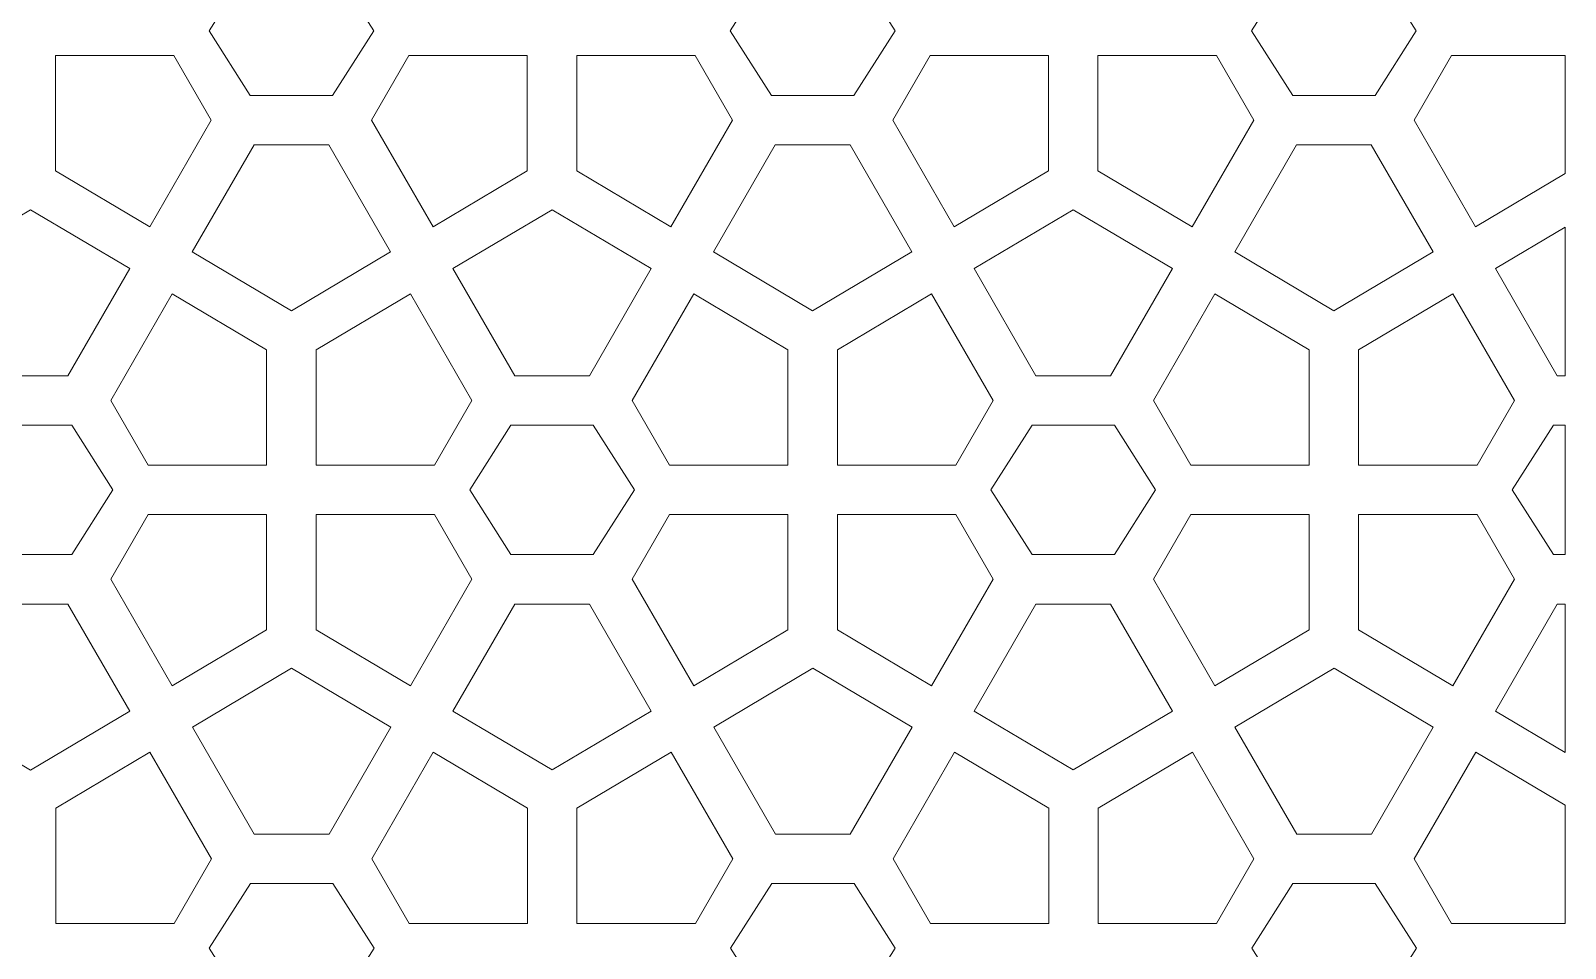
# Model space of a CAD drawing. Header units: centimetres. Extents: x -86 to 86, y -100 to 100.
# Drawn here: x 39.71 to 86.29, y -47.14 to -19.3 of the extents above; entities that cross this region are included whole.
import ezdxf

# ---------------------------------------------------------------- set-up
doc = ezdxf.new("R2010")
doc.units = ezdxf.units.CM
doc.header["$MEASUREMENT"] = 0
doc.layers.add('layer 1', color=7, linetype='Continuous')

msp = doc.modelspace()

# ---------------------------------------------------------------- linework, layer by layer
at = {"layer": 'layer 1', "color": 177, "lineweight": 9}
for points, knots in [([(45.12367, -19.30059), (45.12367, -19.30059), (46.37367, -17.3365), (46.37367, -17.3365), (46.37367, -17.3365), (46.37367, -17.3365), (48.87365, -17.3365), (48.87365, -17.3365), (48.87365, -17.3365), (48.87365, -17.3365), (50.12367, -19.30059), (50.12367, -19.30059), (50.12367, -19.30059), (50.12367, -19.30059), (48.87366, -21.2647), (48.87366, -21.2647), (48.87366, -21.2647), (48.87366, -21.2647), (46.37365, -21.2647), (46.37365, -21.2647), (46.37365, -21.2647), (46.37365, -21.2647), (45.12367, -19.30059), (45.12367, -19.30059)], [0, 0, 0, 0, 0.14285714, 0.14285714, 0.14285714, 0.14285714, 0.28571429, 0.28571429, 0.28571429, 0.28571429, 0.42857143, 0.42857143, 0.42857143, 0.42857143, 0.57142857, 0.57142857, 0.57142857, 0.57142857, 0.71428571, 0.71428571, 0.71428571, 0.71428571, 1, 1, 1, 1]), ([(60.94412, -19.30038), (60.94412, -19.30038), (62.19412, -17.33629), (62.19412, -17.33629), (62.19412, -17.33629), (62.19412, -17.33629), (64.6941, -17.33629), (64.6941, -17.33629), (64.6941, -17.33629), (64.6941, -17.33629), (65.94412, -19.30038), (65.94412, -19.30038), (65.94412, -19.30038), (65.94412, -19.30038), (64.69411, -21.26449), (64.69411, -21.26449), (64.69411, -21.26449), (64.69411, -21.26449), (62.1941, -21.26449), (62.1941, -21.26449), (62.1941, -21.26449), (62.1941, -21.26449), (60.94412, -19.30038), (60.94412, -19.30038)], [0, 0, 0, 0, 0.14285714, 0.14285714, 0.14285714, 0.14285714, 0.28571429, 0.28571429, 0.28571429, 0.28571429, 0.42857143, 0.42857143, 0.42857143, 0.42857143, 0.57142857, 0.57142857, 0.57142857, 0.57142857, 0.71428571, 0.71428571, 0.71428571, 0.71428571, 1, 1, 1, 1]), ([(76.76463, -19.30016), (76.76463, -19.30016), (78.01463, -17.33607), (78.01463, -17.33607), (78.01463, -17.33607), (78.01463, -17.33607), (80.51461, -17.33607), (80.51461, -17.33607), (80.51461, -17.33607), (80.51461, -17.33607), (81.76463, -19.30016), (81.76463, -19.30016), (81.76463, -19.30016), (81.76463, -19.30016), (80.51462, -21.26427), (80.51462, -21.26427), (80.51462, -21.26427), (80.51462, -21.26427), (78.01461, -21.26427), (78.01461, -21.26427), (78.01461, -21.26427), (78.01461, -21.26427), (76.76463, -19.30016), (76.76463, -19.30016)], [0, 0, 0, 0, 0.14285714, 0.14285714, 0.14285714, 0.14285714, 0.28571429, 0.28571429, 0.28571429, 0.28571429, 0.42857143, 0.42857143, 0.42857143, 0.42857143, 0.57142857, 0.57142857, 0.57142857, 0.57142857, 0.71428571, 0.71428571, 0.71428571, 0.71428571, 1, 1, 1, 1]), ([(43.32372, -25.24839), (43.32372, -25.24839), (40.4634, -23.55066), (40.4634, -23.55066), (40.4634, -23.55066), (40.4634, -23.55066), (40.4634, -20.05071), (40.4634, -20.05071), (40.4634, -20.05071), (40.4634, -20.05071), (44.05674, -20.05072), (44.05674, -20.05072), (44.05674, -20.05072), (44.05674, -20.05072), (45.19066, -22.01476), (45.19066, -22.01476), (45.19066, -22.01476), (45.19066, -22.01476), (43.32372, -25.24839), (43.32372, -25.24839)], [0, 0, 0, 0, 0.16666667, 0.16666667, 0.16666667, 0.16666667, 0.33333333, 0.33333333, 0.33333333, 0.33333333, 0.5, 0.5, 0.5, 0.5, 0.66666667, 0.66666667, 0.66666667, 0.66666667, 1, 1, 1, 1]), ([(51.92354, -25.24846), (51.92354, -25.24846), (54.78392, -23.55068), (54.78392, -23.55068), (54.78392, -23.55068), (54.78392, -23.55068), (54.78392, -20.05072), (54.78392, -20.05072), (54.78392, -20.05072), (54.78392, -20.05072), (51.19054, -20.05072), (51.19054, -20.05072), (51.19054, -20.05072), (51.19054, -20.05072), (50.05658, -22.01483), (50.05658, -22.01483), (50.05658, -22.01483), (50.05658, -22.01483), (51.92354, -25.24846), (51.92354, -25.24846)], [0, 0, 0, 0, 0.16666667, 0.16666667, 0.16666667, 0.16666667, 0.33333333, 0.33333333, 0.33333333, 0.33333333, 0.5, 0.5, 0.5, 0.5, 0.66666667, 0.66666667, 0.66666667, 0.66666667, 1, 1, 1, 1]), ([(59.14417, -25.24818), (59.14417, -25.24818), (56.28385, -23.55045), (56.28385, -23.55045), (56.28385, -23.55045), (56.28385, -23.55045), (56.28385, -20.0505), (56.28385, -20.0505), (56.28385, -20.0505), (56.28385, -20.0505), (59.87719, -20.05051), (59.87719, -20.05051), (59.87719, -20.05051), (59.87719, -20.05051), (61.01111, -22.01455), (61.01111, -22.01455), (61.01111, -22.01455), (61.01111, -22.01455), (59.14417, -25.24818), (59.14417, -25.24818)], [0, 0, 0, 0, 0.16666667, 0.16666667, 0.16666667, 0.16666667, 0.33333333, 0.33333333, 0.33333333, 0.33333333, 0.5, 0.5, 0.5, 0.5, 0.66666667, 0.66666667, 0.66666667, 0.66666667, 1, 1, 1, 1]), ([(67.74399, -25.24825), (67.74399, -25.24825), (70.60437, -23.55047), (70.60437, -23.55047), (70.60437, -23.55047), (70.60437, -23.55047), (70.60437, -20.05051), (70.60437, -20.05051), (70.60437, -20.05051), (70.60437, -20.05051), (67.01099, -20.05051), (67.01099, -20.05051), (67.01099, -20.05051), (67.01099, -20.05051), (65.87703, -22.01462), (65.87703, -22.01462), (65.87703, -22.01462), (65.87703, -22.01462), (67.74399, -25.24825), (67.74399, -25.24825)], [0, 0, 0, 0, 0.16666667, 0.16666667, 0.16666667, 0.16666667, 0.33333333, 0.33333333, 0.33333333, 0.33333333, 0.5, 0.5, 0.5, 0.5, 0.66666667, 0.66666667, 0.66666667, 0.66666667, 1, 1, 1, 1]), ([(74.96468, -25.24796), (74.96468, -25.24796), (72.10436, -23.55023), (72.10436, -23.55023), (72.10436, -23.55023), (72.10436, -23.55023), (72.10436, -20.05028), (72.10436, -20.05028), (72.10436, -20.05028), (72.10436, -20.05028), (75.6977, -20.05029), (75.6977, -20.05029), (75.6977, -20.05029), (75.6977, -20.05029), (76.83162, -22.01433), (76.83162, -22.01433), (76.83162, -22.01433), (76.83162, -22.01433), (74.96468, -25.24796), (74.96468, -25.24796)], [0, 0, 0, 0, 0.16666667, 0.16666667, 0.16666667, 0.16666667, 0.33333333, 0.33333333, 0.33333333, 0.33333333, 0.5, 0.5, 0.5, 0.5, 0.66666667, 0.66666667, 0.66666667, 0.66666667, 1, 1, 1, 1]), ([(86.28782, -20.05029), (86.28782, -20.05029), (86.28783, -23.63158), (86.28783, -23.63158), (86.28783, -23.63158), (86.28783, -23.63158), (83.5645, -25.24803), (83.5645, -25.24803), (83.5645, -25.24803), (83.5645, -25.24803), (81.69754, -22.0144), (81.69754, -22.0144), (81.69754, -22.0144), (81.69754, -22.0144), (82.8315, -20.05029), (82.8315, -20.05029), (82.8315, -20.05029), (82.8315, -20.05029), (86.28782, -20.05029), (86.28782, -20.05029)], [0, 0, 0, 0, 0.16666667, 0.16666667, 0.16666667, 0.16666667, 0.33333333, 0.33333333, 0.33333333, 0.33333333, 0.5, 0.5, 0.5, 0.5, 0.66666667, 0.66666667, 0.66666667, 0.66666667, 1, 1, 1, 1]), ([(44.61371, -26.01405), (44.61371, -26.01405), (47.62368, -27.80062), (47.62368, -27.80062), (47.62368, -27.80062), (47.62368, -27.80062), (50.63354, -26.01411), (50.63354, -26.01411), (50.63354, -26.01411), (50.63354, -26.01411), (48.75749, -22.76471), (48.75749, -22.76471), (48.75749, -22.76471), (48.75749, -22.76471), (46.48972, -22.7647), (46.48972, -22.7647), (46.48972, -22.7647), (46.48972, -22.7647), (44.61371, -26.01405), (44.61371, -26.01405)], [0, 0, 0, 0, 0.16666667, 0.16666667, 0.16666667, 0.16666667, 0.33333333, 0.33333333, 0.33333333, 0.33333333, 0.5, 0.5, 0.5, 0.5, 0.66666667, 0.66666667, 0.66666667, 0.66666667, 1, 1, 1, 1]), ([(60.43416, -26.01384), (60.43416, -26.01384), (63.44413, -27.80041), (63.44413, -27.80041), (63.44413, -27.80041), (63.44413, -27.80041), (66.45399, -26.0139), (66.45399, -26.0139), (66.45399, -26.0139), (66.45399, -26.0139), (64.57794, -22.7645), (64.57794, -22.7645), (64.57794, -22.7645), (64.57794, -22.7645), (62.31017, -22.76449), (62.31017, -22.76449), (62.31017, -22.76449), (62.31017, -22.76449), (60.43416, -26.01384), (60.43416, -26.01384)], [0, 0, 0, 0, 0.16666667, 0.16666667, 0.16666667, 0.16666667, 0.33333333, 0.33333333, 0.33333333, 0.33333333, 0.5, 0.5, 0.5, 0.5, 0.66666667, 0.66666667, 0.66666667, 0.66666667, 1, 1, 1, 1]), ([(76.25467, -26.01362), (76.25467, -26.01362), (79.26464, -27.80019), (79.26464, -27.80019), (79.26464, -27.80019), (79.26464, -27.80019), (82.2745, -26.01368), (82.2745, -26.01368), (82.2745, -26.01368), (82.2745, -26.01368), (80.39845, -22.76428), (80.39845, -22.76428), (80.39845, -22.76428), (80.39845, -22.76428), (78.13068, -22.76427), (78.13068, -22.76427), (78.13068, -22.76427), (78.13068, -22.76427), (76.25467, -26.01362), (76.25467, -26.01362)], [0, 0, 0, 0, 0.16666667, 0.16666667, 0.16666667, 0.16666667, 0.33333333, 0.33333333, 0.33333333, 0.33333333, 0.5, 0.5, 0.5, 0.5, 0.66666667, 0.66666667, 0.66666667, 0.66666667, 1, 1, 1, 1]), ([(42.71768, -26.52039), (42.71768, -26.52039), (39.70771, -24.73381), (39.70771, -24.73381), (39.70771, -24.73381), (39.70771, -24.73381), (36.69765, -26.52046), (36.69765, -26.52046), (36.69765, -26.52046), (36.69765, -26.52046), (38.57356, -29.76969), (38.57356, -29.76969), (38.57356, -29.76969), (38.57356, -29.76969), (40.8417, -29.76969), (40.8417, -29.76969), (40.8417, -29.76969), (40.8417, -29.76969), (42.71768, -26.52039), (42.71768, -26.52039)], [0, 0, 0, 0, 0.16666667, 0.16666667, 0.16666667, 0.16666667, 0.33333333, 0.33333333, 0.33333333, 0.33333333, 0.5, 0.5, 0.5, 0.5, 0.66666667, 0.66666667, 0.66666667, 0.66666667, 1, 1, 1, 1]), ([(58.54408, -26.52013), (58.54408, -26.52013), (55.53411, -24.73355), (55.53411, -24.73355), (55.53411, -24.73355), (55.53411, -24.73355), (52.52405, -26.5202), (52.52405, -26.5202), (52.52405, -26.5202), (52.52405, -26.5202), (54.39996, -29.76943), (54.39996, -29.76943), (54.39996, -29.76943), (54.39996, -29.76943), (56.6681, -29.76943), (56.6681, -29.76943), (56.6681, -29.76943), (56.6681, -29.76943), (58.54408, -26.52013), (58.54408, -26.52013)], [0, 0, 0, 0, 0.16666667, 0.16666667, 0.16666667, 0.16666667, 0.33333333, 0.33333333, 0.33333333, 0.33333333, 0.5, 0.5, 0.5, 0.5, 0.66666667, 0.66666667, 0.66666667, 0.66666667, 1, 1, 1, 1]), ([(74.36453, -26.51992), (74.36453, -26.51992), (71.35456, -24.73334), (71.35456, -24.73334), (71.35456, -24.73334), (71.35456, -24.73334), (68.3445, -26.51999), (68.3445, -26.51999), (68.3445, -26.51999), (68.3445, -26.51999), (70.22041, -29.76922), (70.22041, -29.76922), (70.22041, -29.76922), (70.22041, -29.76922), (72.48855, -29.76922), (72.48855, -29.76922), (72.48855, -29.76922), (72.48855, -29.76922), (74.36453, -26.51992), (74.36453, -26.51992)], [0, 0, 0, 0, 0.16666667, 0.16666667, 0.16666667, 0.16666667, 0.33333333, 0.33333333, 0.33333333, 0.33333333, 0.5, 0.5, 0.5, 0.5, 0.66666667, 0.66666667, 0.66666667, 0.66666667, 1, 1, 1, 1]), ([(86.28396, -25.25974), (86.28396, -25.25974), (84.16501, -26.51977), (84.16501, -26.51977), (84.16501, -26.51977), (84.16501, -26.51977), (86.04092, -29.769), (86.04092, -29.769), (86.04092, -29.769), (86.04092, -29.769), (86.28396, -29.769), (86.28396, -29.769), (86.28396, -29.769), (86.28396, -29.769), (86.28396, -25.25974), (86.28396, -25.25974)], [0, 0, 0, 0, 0.2, 0.2, 0.2, 0.2, 0.4, 0.4, 0.4, 0.4, 0.6, 0.6, 0.6, 0.6, 1, 1, 1, 1]), ([(46.86797, -32.48391), (46.86797, -32.48391), (46.86799, -28.98385), (46.86799, -28.98385), (46.86799, -28.98385), (46.86799, -28.98385), (44.00766, -27.28609), (44.00766, -27.28609), (44.00766, -27.28609), (44.00766, -27.28609), (42.1407, -30.51973), (42.1407, -30.51973), (42.1407, -30.51973), (42.1407, -30.51973), (43.27471, -32.48391), (43.27471, -32.48391), (43.27471, -32.48391), (43.27471, -32.48391), (46.86797, -32.48391), (46.86797, -32.48391)], [0, 0, 0, 0, 0.16666667, 0.16666667, 0.16666667, 0.16666667, 0.33333333, 0.33333333, 0.33333333, 0.33333333, 0.5, 0.5, 0.5, 0.5, 0.66666667, 0.66666667, 0.66666667, 0.66666667, 1, 1, 1, 1]), ([(48.3738, -32.48365), (48.3738, -32.48365), (48.37379, -28.98361), (48.37379, -28.98361), (48.37379, -28.98361), (48.37379, -28.98361), (51.23406, -27.28586), (51.23406, -27.28586), (51.23406, -27.28586), (51.23406, -27.28586), (53.10103, -30.51952), (53.10103, -30.51952), (53.10103, -30.51952), (53.10103, -30.51952), (51.96701, -32.48365), (51.96701, -32.48365), (51.96701, -32.48365), (51.96701, -32.48365), (48.3738, -32.48365), (48.3738, -32.48365)], [0, 0, 0, 0, 0.16666667, 0.16666667, 0.16666667, 0.16666667, 0.33333333, 0.33333333, 0.33333333, 0.33333333, 0.5, 0.5, 0.5, 0.5, 0.66666667, 0.66666667, 0.66666667, 0.66666667, 1, 1, 1, 1]), ([(62.69437, -32.48365), (62.69437, -32.48365), (62.69439, -28.98359), (62.69439, -28.98359), (62.69439, -28.98359), (62.69439, -28.98359), (59.83406, -27.28583), (59.83406, -27.28583), (59.83406, -27.28583), (59.83406, -27.28583), (57.9671, -30.51947), (57.9671, -30.51947), (57.9671, -30.51947), (57.9671, -30.51947), (59.10111, -32.48365), (59.10111, -32.48365), (59.10111, -32.48365), (59.10111, -32.48365), (62.69437, -32.48365), (62.69437, -32.48365)], [0, 0, 0, 0, 0.16666667, 0.16666667, 0.16666667, 0.16666667, 0.33333333, 0.33333333, 0.33333333, 0.33333333, 0.5, 0.5, 0.5, 0.5, 0.66666667, 0.66666667, 0.66666667, 0.66666667, 1, 1, 1, 1]), ([(64.19425, -32.48344), (64.19425, -32.48344), (64.19424, -28.9834), (64.19424, -28.9834), (64.19424, -28.9834), (64.19424, -28.9834), (67.05451, -27.28565), (67.05451, -27.28565), (67.05451, -27.28565), (67.05451, -27.28565), (68.92148, -30.51931), (68.92148, -30.51931), (68.92148, -30.51931), (68.92148, -30.51931), (67.78746, -32.48344), (67.78746, -32.48344), (67.78746, -32.48344), (67.78746, -32.48344), (64.19425, -32.48344), (64.19425, -32.48344)], [0, 0, 0, 0, 0.16666667, 0.16666667, 0.16666667, 0.16666667, 0.33333333, 0.33333333, 0.33333333, 0.33333333, 0.5, 0.5, 0.5, 0.5, 0.66666667, 0.66666667, 0.66666667, 0.66666667, 1, 1, 1, 1]), ([(78.51482, -32.48344), (78.51482, -32.48344), (78.51484, -28.98338), (78.51484, -28.98338), (78.51484, -28.98338), (78.51484, -28.98338), (75.65451, -27.28562), (75.65451, -27.28562), (75.65451, -27.28562), (75.65451, -27.28562), (73.78755, -30.51926), (73.78755, -30.51926), (73.78755, -30.51926), (73.78755, -30.51926), (74.92156, -32.48344), (74.92156, -32.48344), (74.92156, -32.48344), (74.92156, -32.48344), (78.51482, -32.48344), (78.51482, -32.48344)], [0, 0, 0, 0, 0.16666667, 0.16666667, 0.16666667, 0.16666667, 0.33333333, 0.33333333, 0.33333333, 0.33333333, 0.5, 0.5, 0.5, 0.5, 0.66666667, 0.66666667, 0.66666667, 0.66666667, 1, 1, 1, 1]), ([(80.01476, -32.48322), (80.01476, -32.48322), (80.01475, -28.98318), (80.01475, -28.98318), (80.01475, -28.98318), (80.01475, -28.98318), (82.87502, -27.28543), (82.87502, -27.28543), (82.87502, -27.28543), (82.87502, -27.28543), (84.74199, -30.51909), (84.74199, -30.51909), (84.74199, -30.51909), (84.74199, -30.51909), (83.60797, -32.48322), (83.60797, -32.48322), (83.60797, -32.48322), (83.60797, -32.48322), (80.01476, -32.48322), (80.01476, -32.48322)], [0, 0, 0, 0, 0.16666667, 0.16666667, 0.16666667, 0.16666667, 0.33333333, 0.33333333, 0.33333333, 0.33333333, 0.5, 0.5, 0.5, 0.5, 0.66666667, 0.66666667, 0.66666667, 0.66666667, 1, 1, 1, 1]), ([(37.2077, -33.23378), (37.2077, -33.23378), (38.4577, -31.26969), (38.4577, -31.26969), (38.4577, -31.26969), (38.4577, -31.26969), (40.95768, -31.26969), (40.95768, -31.26969), (40.95768, -31.26969), (40.95768, -31.26969), (42.2077, -33.23378), (42.2077, -33.23378), (42.2077, -33.23378), (42.2077, -33.23378), (40.95769, -35.19789), (40.95769, -35.19789), (40.95769, -35.19789), (40.95769, -35.19789), (38.45768, -35.19789), (38.45768, -35.19789), (38.45768, -35.19789), (38.45768, -35.19789), (37.2077, -33.23378), (37.2077, -33.23378)], [0, 0, 0, 0, 0.14285714, 0.14285714, 0.14285714, 0.14285714, 0.28571429, 0.28571429, 0.28571429, 0.28571429, 0.42857143, 0.42857143, 0.42857143, 0.42857143, 0.57142857, 0.57142857, 0.57142857, 0.57142857, 0.71428571, 0.71428571, 0.71428571, 0.71428571, 1, 1, 1, 1]), ([(53.0341, -33.23352), (53.0341, -33.23352), (54.2841, -31.26943), (54.2841, -31.26943), (54.2841, -31.26943), (54.2841, -31.26943), (56.78408, -31.26943), (56.78408, -31.26943), (56.78408, -31.26943), (56.78408, -31.26943), (58.0341, -33.23352), (58.0341, -33.23352), (58.0341, -33.23352), (58.0341, -33.23352), (56.78409, -35.19763), (56.78409, -35.19763), (56.78409, -35.19763), (56.78409, -35.19763), (54.28408, -35.19763), (54.28408, -35.19763), (54.28408, -35.19763), (54.28408, -35.19763), (53.0341, -33.23352), (53.0341, -33.23352)], [0, 0, 0, 0, 0.14285714, 0.14285714, 0.14285714, 0.14285714, 0.28571429, 0.28571429, 0.28571429, 0.28571429, 0.42857143, 0.42857143, 0.42857143, 0.42857143, 0.57142857, 0.57142857, 0.57142857, 0.57142857, 0.71428571, 0.71428571, 0.71428571, 0.71428571, 1, 1, 1, 1]), ([(68.85455, -33.23331), (68.85455, -33.23331), (70.10455, -31.26922), (70.10455, -31.26922), (70.10455, -31.26922), (70.10455, -31.26922), (72.60453, -31.26922), (72.60453, -31.26922), (72.60453, -31.26922), (72.60453, -31.26922), (73.85455, -33.23331), (73.85455, -33.23331), (73.85455, -33.23331), (73.85455, -33.23331), (72.60454, -35.19742), (72.60454, -35.19742), (72.60454, -35.19742), (72.60454, -35.19742), (70.10453, -35.19742), (70.10453, -35.19742), (70.10453, -35.19742), (70.10453, -35.19742), (68.85455, -33.23331), (68.85455, -33.23331)], [0, 0, 0, 0, 0.14285714, 0.14285714, 0.14285714, 0.14285714, 0.28571429, 0.28571429, 0.28571429, 0.28571429, 0.42857143, 0.42857143, 0.42857143, 0.42857143, 0.57142857, 0.57142857, 0.57142857, 0.57142857, 0.71428571, 0.71428571, 0.71428571, 0.71428571, 1, 1, 1, 1]), ([(86.28396, -31.269), (86.28396, -31.269), (85.92506, -31.269), (85.92506, -31.269), (85.92506, -31.269), (85.92506, -31.269), (84.67506, -33.23309), (84.67506, -33.23309), (84.67506, -33.23309), (84.67506, -33.23309), (85.92504, -35.1972), (85.92504, -35.1972), (85.92504, -35.1972), (85.92504, -35.1972), (86.28396, -35.1972), (86.28396, -35.1972), (86.28396, -35.1972), (86.28396, -35.1972), (86.28396, -31.269), (86.28396, -31.269)], [0, 0, 0, 0, 0.16666667, 0.16666667, 0.16666667, 0.16666667, 0.33333333, 0.33333333, 0.33333333, 0.33333333, 0.5, 0.5, 0.5, 0.5, 0.66666667, 0.66666667, 0.66666667, 0.66666667, 1, 1, 1, 1]), ([(44.00757, -39.18165), (44.00757, -39.18165), (46.86795, -37.48387), (46.86795, -37.48387), (46.86795, -37.48387), (46.86795, -37.48387), (46.86795, -33.98391), (46.86795, -33.98391), (46.86795, -33.98391), (46.86795, -33.98391), (43.27457, -33.98391), (43.27457, -33.98391), (43.27457, -33.98391), (43.27457, -33.98391), (42.14061, -35.94802), (42.14061, -35.94802), (42.14061, -35.94802), (42.14061, -35.94802), (44.00757, -39.18165), (44.00757, -39.18165)], [0, 0, 0, 0, 0.16666667, 0.16666667, 0.16666667, 0.16666667, 0.33333333, 0.33333333, 0.33333333, 0.33333333, 0.5, 0.5, 0.5, 0.5, 0.66666667, 0.66666667, 0.66666667, 0.66666667, 1, 1, 1, 1]), ([(51.23415, -39.18132), (51.23415, -39.18132), (48.37383, -37.48359), (48.37383, -37.48359), (48.37383, -37.48359), (48.37383, -37.48359), (48.37383, -33.98364), (48.37383, -33.98364), (48.37383, -33.98364), (48.37383, -33.98364), (51.96717, -33.98365), (51.96717, -33.98365), (51.96717, -33.98365), (51.96717, -33.98365), (53.10109, -35.94769), (53.10109, -35.94769), (53.10109, -35.94769), (53.10109, -35.94769), (51.23415, -39.18132), (51.23415, -39.18132)], [0, 0, 0, 0, 0.16666667, 0.16666667, 0.16666667, 0.16666667, 0.33333333, 0.33333333, 0.33333333, 0.33333333, 0.5, 0.5, 0.5, 0.5, 0.66666667, 0.66666667, 0.66666667, 0.66666667, 1, 1, 1, 1]), ([(59.83397, -39.18139), (59.83397, -39.18139), (62.69435, -37.48361), (62.69435, -37.48361), (62.69435, -37.48361), (62.69435, -37.48361), (62.69435, -33.98365), (62.69435, -33.98365), (62.69435, -33.98365), (62.69435, -33.98365), (59.10097, -33.98365), (59.10097, -33.98365), (59.10097, -33.98365), (59.10097, -33.98365), (57.96701, -35.94776), (57.96701, -35.94776), (57.96701, -35.94776), (57.96701, -35.94776), (59.83397, -39.18139), (59.83397, -39.18139)], [0, 0, 0, 0, 0.16666667, 0.16666667, 0.16666667, 0.16666667, 0.33333333, 0.33333333, 0.33333333, 0.33333333, 0.5, 0.5, 0.5, 0.5, 0.66666667, 0.66666667, 0.66666667, 0.66666667, 1, 1, 1, 1]), ([(67.0546, -39.18111), (67.0546, -39.18111), (64.19428, -37.48338), (64.19428, -37.48338), (64.19428, -37.48338), (64.19428, -37.48338), (64.19428, -33.98343), (64.19428, -33.98343), (64.19428, -33.98343), (64.19428, -33.98343), (67.78762, -33.98344), (67.78762, -33.98344), (67.78762, -33.98344), (67.78762, -33.98344), (68.92154, -35.94748), (68.92154, -35.94748), (68.92154, -35.94748), (68.92154, -35.94748), (67.0546, -39.18111), (67.0546, -39.18111)], [0, 0, 0, 0, 0.16666667, 0.16666667, 0.16666667, 0.16666667, 0.33333333, 0.33333333, 0.33333333, 0.33333333, 0.5, 0.5, 0.5, 0.5, 0.66666667, 0.66666667, 0.66666667, 0.66666667, 1, 1, 1, 1]), ([(75.65442, -39.18118), (75.65442, -39.18118), (78.5148, -37.4834), (78.5148, -37.4834), (78.5148, -37.4834), (78.5148, -37.4834), (78.5148, -33.98344), (78.5148, -33.98344), (78.5148, -33.98344), (78.5148, -33.98344), (74.92142, -33.98344), (74.92142, -33.98344), (74.92142, -33.98344), (74.92142, -33.98344), (73.78746, -35.94755), (73.78746, -35.94755), (73.78746, -35.94755), (73.78746, -35.94755), (75.65442, -39.18118), (75.65442, -39.18118)], [0, 0, 0, 0, 0.16666667, 0.16666667, 0.16666667, 0.16666667, 0.33333333, 0.33333333, 0.33333333, 0.33333333, 0.5, 0.5, 0.5, 0.5, 0.66666667, 0.66666667, 0.66666667, 0.66666667, 1, 1, 1, 1]), ([(82.87511, -39.18089), (82.87511, -39.18089), (80.01479, -37.48316), (80.01479, -37.48316), (80.01479, -37.48316), (80.01479, -37.48316), (80.01479, -33.98321), (80.01479, -33.98321), (80.01479, -33.98321), (80.01479, -33.98321), (83.60813, -33.98322), (83.60813, -33.98322), (83.60813, -33.98322), (83.60813, -33.98322), (84.74205, -35.94726), (84.74205, -35.94726), (84.74205, -35.94726), (84.74205, -35.94726), (82.87511, -39.18089), (82.87511, -39.18089)], [0, 0, 0, 0, 0.16666667, 0.16666667, 0.16666667, 0.16666667, 0.33333333, 0.33333333, 0.33333333, 0.33333333, 0.5, 0.5, 0.5, 0.5, 0.66666667, 0.66666667, 0.66666667, 0.66666667, 1, 1, 1, 1]), ([(36.69774, -39.94724), (36.69774, -39.94724), (39.70771, -41.73381), (39.70771, -41.73381), (39.70771, -41.73381), (39.70771, -41.73381), (42.71757, -39.9473), (42.71757, -39.9473), (42.71757, -39.9473), (42.71757, -39.9473), (40.84152, -36.6979), (40.84152, -36.6979), (40.84152, -36.6979), (40.84152, -36.6979), (38.57375, -36.69789), (38.57375, -36.69789), (38.57375, -36.69789), (38.57375, -36.69789), (36.69774, -39.94724), (36.69774, -39.94724)], [0, 0, 0, 0, 0.16666667, 0.16666667, 0.16666667, 0.16666667, 0.33333333, 0.33333333, 0.33333333, 0.33333333, 0.5, 0.5, 0.5, 0.5, 0.66666667, 0.66666667, 0.66666667, 0.66666667, 1, 1, 1, 1]), ([(52.52414, -39.94698), (52.52414, -39.94698), (55.53411, -41.73355), (55.53411, -41.73355), (55.53411, -41.73355), (55.53411, -41.73355), (58.54397, -39.94704), (58.54397, -39.94704), (58.54397, -39.94704), (58.54397, -39.94704), (56.66792, -36.69764), (56.66792, -36.69764), (56.66792, -36.69764), (56.66792, -36.69764), (54.40015, -36.69763), (54.40015, -36.69763), (54.40015, -36.69763), (54.40015, -36.69763), (52.52414, -39.94698), (52.52414, -39.94698)], [0, 0, 0, 0, 0.16666667, 0.16666667, 0.16666667, 0.16666667, 0.33333333, 0.33333333, 0.33333333, 0.33333333, 0.5, 0.5, 0.5, 0.5, 0.66666667, 0.66666667, 0.66666667, 0.66666667, 1, 1, 1, 1]), ([(68.34459, -39.94677), (68.34459, -39.94677), (71.35456, -41.73334), (71.35456, -41.73334), (71.35456, -41.73334), (71.35456, -41.73334), (74.36442, -39.94683), (74.36442, -39.94683), (74.36442, -39.94683), (74.36442, -39.94683), (72.48837, -36.69743), (72.48837, -36.69743), (72.48837, -36.69743), (72.48837, -36.69743), (70.2206, -36.69742), (70.2206, -36.69742), (70.2206, -36.69742), (70.2206, -36.69742), (68.34459, -39.94677), (68.34459, -39.94677)], [0, 0, 0, 0, 0.16666667, 0.16666667, 0.16666667, 0.16666667, 0.33333333, 0.33333333, 0.33333333, 0.33333333, 0.5, 0.5, 0.5, 0.5, 0.66666667, 0.66666667, 0.66666667, 0.66666667, 1, 1, 1, 1]), ([(86.28783, -41.20649), (86.28783, -41.20649), (86.28783, -36.6972), (86.28783, -36.6972), (86.28783, -36.6972), (86.28783, -36.6972), (86.04111, -36.6972), (86.04111, -36.6972), (86.04111, -36.6972), (86.04111, -36.6972), (84.1651, -39.94655), (84.1651, -39.94655), (84.1651, -39.94655), (84.1651, -39.94655), (86.28783, -41.20649), (86.28783, -41.20649)], [0, 0, 0, 0, 0.2, 0.2, 0.2, 0.2, 0.4, 0.4, 0.4, 0.4, 0.6, 0.6, 0.6, 0.6, 1, 1, 1, 1]), ([(50.64055, -40.43031), (50.64055, -40.43031), (47.63058, -38.64373), (47.63058, -38.64373), (47.63058, -38.64373), (47.63058, -38.64373), (44.62052, -40.43038), (44.62052, -40.43038), (44.62052, -40.43038), (44.62052, -40.43038), (46.49643, -43.67961), (46.49643, -43.67961), (46.49643, -43.67961), (46.49643, -43.67961), (48.76457, -43.67961), (48.76457, -43.67961), (48.76457, -43.67961), (48.76457, -43.67961), (50.64055, -40.43031), (50.64055, -40.43031)], [0, 0, 0, 0, 0.16666667, 0.16666667, 0.16666667, 0.16666667, 0.33333333, 0.33333333, 0.33333333, 0.33333333, 0.5, 0.5, 0.5, 0.5, 0.66666667, 0.66666667, 0.66666667, 0.66666667, 1, 1, 1, 1]), ([(66.461, -40.4301), (66.461, -40.4301), (63.45103, -38.64352), (63.45103, -38.64352), (63.45103, -38.64352), (63.45103, -38.64352), (60.44097, -40.43017), (60.44097, -40.43017), (60.44097, -40.43017), (60.44097, -40.43017), (62.31688, -43.6794), (62.31688, -43.6794), (62.31688, -43.6794), (62.31688, -43.6794), (64.58502, -43.6794), (64.58502, -43.6794), (64.58502, -43.6794), (64.58502, -43.6794), (66.461, -40.4301), (66.461, -40.4301)], [0, 0, 0, 0, 0.16666667, 0.16666667, 0.16666667, 0.16666667, 0.33333333, 0.33333333, 0.33333333, 0.33333333, 0.5, 0.5, 0.5, 0.5, 0.66666667, 0.66666667, 0.66666667, 0.66666667, 1, 1, 1, 1]), ([(82.28151, -40.42988), (82.28151, -40.42988), (79.27154, -38.6433), (79.27154, -38.6433), (79.27154, -38.6433), (79.27154, -38.6433), (76.26148, -40.42995), (76.26148, -40.42995), (76.26148, -40.42995), (76.26148, -40.42995), (78.13739, -43.67918), (78.13739, -43.67918), (78.13739, -43.67918), (78.13739, -43.67918), (80.40553, -43.67918), (80.40553, -43.67918), (80.40553, -43.67918), (80.40553, -43.67918), (82.28151, -40.42988), (82.28151, -40.42988)], [0, 0, 0, 0, 0.16666667, 0.16666667, 0.16666667, 0.16666667, 0.33333333, 0.33333333, 0.33333333, 0.33333333, 0.5, 0.5, 0.5, 0.5, 0.66666667, 0.66666667, 0.66666667, 0.66666667, 1, 1, 1, 1]), ([(40.47027, -46.39383), (40.47027, -46.39383), (40.47026, -42.89379), (40.47026, -42.89379), (40.47026, -42.89379), (40.47026, -42.89379), (43.33053, -41.19604), (43.33053, -41.19604), (43.33053, -41.19604), (43.33053, -41.19604), (45.1975, -44.4297), (45.1975, -44.4297), (45.1975, -44.4297), (45.1975, -44.4297), (44.06348, -46.39383), (44.06348, -46.39383), (44.06348, -46.39383), (44.06348, -46.39383), (40.47027, -46.39383), (40.47027, -46.39383)], [0, 0, 0, 0, 0.16666667, 0.16666667, 0.16666667, 0.16666667, 0.33333333, 0.33333333, 0.33333333, 0.33333333, 0.5, 0.5, 0.5, 0.5, 0.66666667, 0.66666667, 0.66666667, 0.66666667, 1, 1, 1, 1]), ([(54.79084, -46.39383), (54.79084, -46.39383), (54.79086, -42.89377), (54.79086, -42.89377), (54.79086, -42.89377), (54.79086, -42.89377), (51.93053, -41.19601), (51.93053, -41.19601), (51.93053, -41.19601), (51.93053, -41.19601), (50.06357, -44.42965), (50.06357, -44.42965), (50.06357, -44.42965), (50.06357, -44.42965), (51.19758, -46.39383), (51.19758, -46.39383), (51.19758, -46.39383), (51.19758, -46.39383), (54.79084, -46.39383), (54.79084, -46.39383)], [0, 0, 0, 0, 0.16666667, 0.16666667, 0.16666667, 0.16666667, 0.33333333, 0.33333333, 0.33333333, 0.33333333, 0.5, 0.5, 0.5, 0.5, 0.66666667, 0.66666667, 0.66666667, 0.66666667, 1, 1, 1, 1]), ([(56.29072, -46.39362), (56.29072, -46.39362), (56.29071, -42.89358), (56.29071, -42.89358), (56.29071, -42.89358), (56.29071, -42.89358), (59.15098, -41.19583), (59.15098, -41.19583), (59.15098, -41.19583), (59.15098, -41.19583), (61.01795, -44.42949), (61.01795, -44.42949), (61.01795, -44.42949), (61.01795, -44.42949), (59.88393, -46.39362), (59.88393, -46.39362), (59.88393, -46.39362), (59.88393, -46.39362), (56.29072, -46.39362), (56.29072, -46.39362)], [0, 0, 0, 0, 0.16666667, 0.16666667, 0.16666667, 0.16666667, 0.33333333, 0.33333333, 0.33333333, 0.33333333, 0.5, 0.5, 0.5, 0.5, 0.66666667, 0.66666667, 0.66666667, 0.66666667, 1, 1, 1, 1]), ([(70.61129, -46.39362), (70.61129, -46.39362), (70.61131, -42.89356), (70.61131, -42.89356), (70.61131, -42.89356), (70.61131, -42.89356), (67.75098, -41.1958), (67.75098, -41.1958), (67.75098, -41.1958), (67.75098, -41.1958), (65.88402, -44.42944), (65.88402, -44.42944), (65.88402, -44.42944), (65.88402, -44.42944), (67.01803, -46.39362), (67.01803, -46.39362), (67.01803, -46.39362), (67.01803, -46.39362), (70.61129, -46.39362), (70.61129, -46.39362)], [0, 0, 0, 0, 0.16666667, 0.16666667, 0.16666667, 0.16666667, 0.33333333, 0.33333333, 0.33333333, 0.33333333, 0.5, 0.5, 0.5, 0.5, 0.66666667, 0.66666667, 0.66666667, 0.66666667, 1, 1, 1, 1]), ([(72.11123, -46.3934), (72.11123, -46.3934), (72.11122, -42.89336), (72.11122, -42.89336), (72.11122, -42.89336), (72.11122, -42.89336), (74.97149, -41.19561), (74.97149, -41.19561), (74.97149, -41.19561), (74.97149, -41.19561), (76.83846, -44.42927), (76.83846, -44.42927), (76.83846, -44.42927), (76.83846, -44.42927), (75.70444, -46.3934), (75.70444, -46.3934), (75.70444, -46.3934), (75.70444, -46.3934), (72.11123, -46.3934), (72.11123, -46.3934)], [0, 0, 0, 0, 0.16666667, 0.16666667, 0.16666667, 0.16666667, 0.33333333, 0.33333333, 0.33333333, 0.33333333, 0.5, 0.5, 0.5, 0.5, 0.66666667, 0.66666667, 0.66666667, 0.66666667, 1, 1, 1, 1]), ([(86.28396, -42.80559), (86.28396, -42.80559), (83.57149, -41.19558), (83.57149, -41.19558), (83.57149, -41.19558), (83.57149, -41.19558), (81.70453, -44.42922), (81.70453, -44.42922), (81.70453, -44.42922), (81.70453, -44.42922), (82.83854, -46.3934), (82.83854, -46.3934), (82.83854, -46.3934), (82.83854, -46.3934), (86.28396, -46.3934), (86.28396, -46.3934), (86.28396, -46.3934), (86.28396, -46.3934), (86.28396, -42.80559), (86.28396, -42.80559)], [0, 0, 0, 0, 0.16666667, 0.16666667, 0.16666667, 0.16666667, 0.33333333, 0.33333333, 0.33333333, 0.33333333, 0.5, 0.5, 0.5, 0.5, 0.66666667, 0.66666667, 0.66666667, 0.66666667, 1, 1, 1, 1]), ([(45.13057, -47.1437), (45.13057, -47.1437), (46.38057, -45.17961), (46.38057, -45.17961), (46.38057, -45.17961), (46.38057, -45.17961), (48.88055, -45.17961), (48.88055, -45.17961), (48.88055, -45.17961), (48.88055, -45.17961), (50.13057, -47.1437), (50.13057, -47.1437), (50.13057, -47.1437), (50.13057, -47.1437), (48.88056, -49.10781), (48.88056, -49.10781), (48.88056, -49.10781), (48.88056, -49.10781), (46.38055, -49.10781), (46.38055, -49.10781), (46.38055, -49.10781), (46.38055, -49.10781), (45.13057, -47.1437), (45.13057, -47.1437)], [0, 0, 0, 0, 0.14285714, 0.14285714, 0.14285714, 0.14285714, 0.28571429, 0.28571429, 0.28571429, 0.28571429, 0.42857143, 0.42857143, 0.42857143, 0.42857143, 0.57142857, 0.57142857, 0.57142857, 0.57142857, 0.71428571, 0.71428571, 0.71428571, 0.71428571, 1, 1, 1, 1]), ([(60.95102, -47.14349), (60.95102, -47.14349), (62.20102, -45.1794), (62.20102, -45.1794), (62.20102, -45.1794), (62.20102, -45.1794), (64.701, -45.1794), (64.701, -45.1794), (64.701, -45.1794), (64.701, -45.1794), (65.95102, -47.14349), (65.95102, -47.14349), (65.95102, -47.14349), (65.95102, -47.14349), (64.70101, -49.1076), (64.70101, -49.1076), (64.70101, -49.1076), (64.70101, -49.1076), (62.201, -49.1076), (62.201, -49.1076), (62.201, -49.1076), (62.201, -49.1076), (60.95102, -47.14349), (60.95102, -47.14349)], [0, 0, 0, 0, 0.14285714, 0.14285714, 0.14285714, 0.14285714, 0.28571429, 0.28571429, 0.28571429, 0.28571429, 0.42857143, 0.42857143, 0.42857143, 0.42857143, 0.57142857, 0.57142857, 0.57142857, 0.57142857, 0.71428571, 0.71428571, 0.71428571, 0.71428571, 1, 1, 1, 1]), ([(76.77153, -47.14327), (76.77153, -47.14327), (78.02153, -45.17918), (78.02153, -45.17918), (78.02153, -45.17918), (78.02153, -45.17918), (80.52151, -45.17918), (80.52151, -45.17918), (80.52151, -45.17918), (80.52151, -45.17918), (81.77153, -47.14327), (81.77153, -47.14327), (81.77153, -47.14327), (81.77153, -47.14327), (80.52152, -49.10738), (80.52152, -49.10738), (80.52152, -49.10738), (80.52152, -49.10738), (78.02151, -49.10738), (78.02151, -49.10738), (78.02151, -49.10738), (78.02151, -49.10738), (76.77153, -47.14327), (76.77153, -47.14327)], [0, 0, 0, 0, 0.14285714, 0.14285714, 0.14285714, 0.14285714, 0.28571429, 0.28571429, 0.28571429, 0.28571429, 0.42857143, 0.42857143, 0.42857143, 0.42857143, 0.57142857, 0.57142857, 0.57142857, 0.57142857, 0.71428571, 0.71428571, 0.71428571, 0.71428571, 1, 1, 1, 1])]:
    msp.add_open_spline(points, degree=3, knots=knots, dxfattribs=at)

doc.saveas('drawing.dxf')
